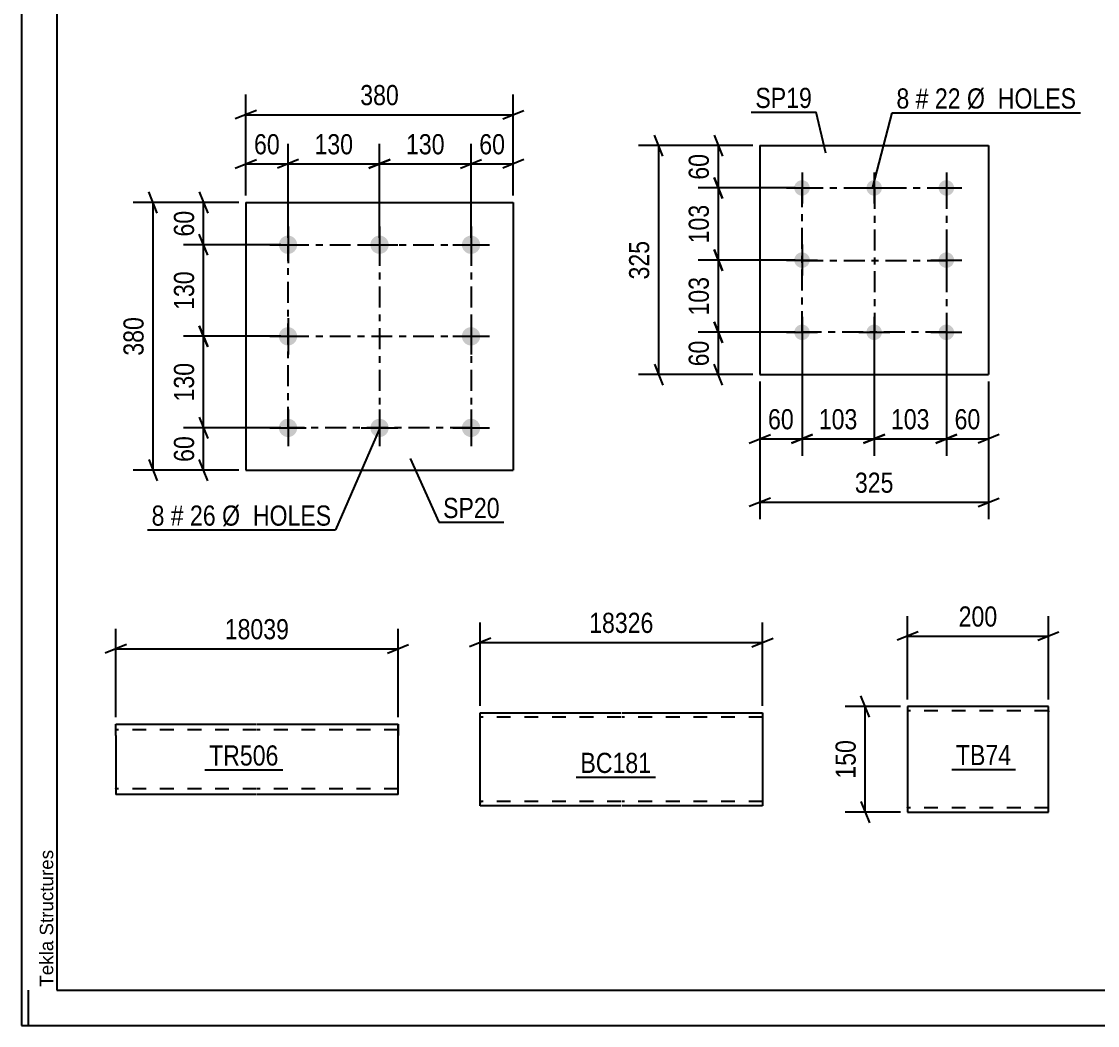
# Model space of a CAD drawing. Header units: millimetres. Extents: x 0 to 841, y 0 to 594.
# Drawn here: x 0 to 152.8, y 0 to 142.5 of the extents above; entities that cross this region are included whole.
import ezdxf

# ---------------------------------------------------------------- set-up
doc = ezdxf.new("R2010")
doc.units = ezdxf.units.MM
doc.linetypes.add('DXK_LINE_DOT2', pattern=[3.9198, 1.9599, -1.9599])
doc.linetypes.add('DXK_LINE_DOT3', pattern=[5.9187, 2.979, -0.9799, 0.9799, -0.9799])
doc.styles.add('Arial', font='ARIAL.TTF', dxfattribs={"height": 0.2})
doc.styles.add('Arial Narrow', font='ARIALN.TTF', dxfattribs={"height": 0.2})

# ---------------------------------------------------------------- blocks, each defined once
blk = doc.blocks.new('Unknown-318885939-1135')
at = {"color": 5, "linetype": 'Continuous'}
for p, q in [((0, 594), (0, 0)), ((5, 589), (5, 5)), ((1, 0), (1, 5)), ((5, 5), (836, 5)), ((0, 0), (841, 0))]:
    blk.add_line(p, q, dxfattribs=at)
at = {"color": 174, "linetype": 'Continuous', "style": 'Arial'}
blk.add_text('Tekla Structures', height=1.9102, rotation=90, dxfattribs=at).set_placement((4.5, 5.5))
blk = doc.blocks.new('Part-318885939-2235 - 2229')
at = {"color": 2, "linetype": 'Continuous'}
for p, q in [((104.88, 124.91), (104.88, 92.41)), ((104.88, 124.91), (137.38, 124.91)), ((137.38, 124.91), (137.38, 92.41)), ((104.88, 92.41), (137.38, 92.41))]:
    blk.add_line(p, q, dxfattribs=at)
blk = doc.blocks.new('Bolt-318885939-2268 - 2229')
at = {"linetype": 'Continuous'}
for points in [[(110.88, 120.01, -1), (110.88, 117.81, -1)], [(121.13, 120.01, -1), (121.13, 117.81, -1)], [(131.38, 120.01, -1), (131.38, 117.81, -1)], [(110.88, 109.76, -1), (110.88, 107.56, -1)], [(131.38, 109.76, -1), (131.38, 107.56, -1)], [(110.88, 99.51, -1), (110.88, 97.31, -1)], [(121.13, 99.51, -1), (121.13, 97.31, -1)], [(131.38, 99.51, -1), (131.38, 97.31, -1)]]:
    blk.add_hatch(color=1, dxfattribs=at).paths.add_polyline_path(points)
at = {"color": 1, "linetype": 'Continuous'}
for p, q in [((110.88, 121.11), (110.88, 116.71)), ((121.13, 121.11), (121.13, 116.71)), ((131.38, 121.11), (131.38, 116.71)), ((108.68, 118.91), (113.08, 118.91)), ((118.93, 118.91), (123.33, 118.91)), ((129.18, 118.91), (133.58, 118.91)), ((110.88, 110.86), (110.88, 106.46)), ((131.38, 110.86), (131.38, 106.46)), ((108.68, 108.66), (113.08, 108.66)), ((129.18, 108.66), (133.58, 108.66)), ((110.88, 100.61), (110.88, 96.21)), ((121.13, 100.61), (121.13, 96.21)), ((131.38, 100.61), (131.38, 96.21)), ((108.68, 98.41), (113.08, 98.41)), ((118.93, 98.41), (123.33, 98.41)), ((129.18, 98.41), (133.58, 98.41))]:
    blk.add_line(p, q, dxfattribs=at)
blk = doc.blocks.new('Part-318885939-2158 - 2144')
at = {"color": 2, "linetype": 'Continuous'}
for p, q in [((125.87, 45.28), (125.87, 30.38)), ((145.87, 45.28), (125.87, 45.28)), ((145.87, 31.48), (145.87, 45.28)), ((145.87, 30.28), (145.87, 31.48)), ((125.87, 30.38), (125.87, 30.28)), ((125.87, 30.28), (145.87, 30.28))]:
    blk.add_line(p, q, dxfattribs=at)
at = {"color": 7, "linetype": 'DXK_LINE_DOT2'}
for p, q in [((145.87, 44.68), (125.87, 44.68)), ((145.87, 44.68), (145.87, 44.64)), ((145.87, 44.64), (145.87, 44.68)), ((145.87, 44.54), (145.87, 44.64)), ((145.87, 44.64), (145.87, 44.54)), ((125.87, 30.88), (125.87, 30.93)), ((145.87, 30.88), (125.87, 30.88)), ((145.87, 30.93), (145.87, 31.25)), ((145.87, 30.88), (145.87, 30.93))]:
    blk.add_line(p, q, dxfattribs=at)
blk = doc.blocks.new('Bolt-318885939-2026 - 1964')
at = {"linetype": 'Continuous'}
for points in [[(37.86, 112.14, -1), (37.86, 109.54, -1)], [(50.86, 112.14, -1), (50.86, 109.54, -1)], [(63.86, 112.14, -1), (63.86, 109.54, -1)], [(37.86, 99.14, -1), (37.86, 96.54, -1)], [(63.86, 99.14, -1), (63.86, 96.54, -1)], [(37.86, 86.14, -1), (37.86, 83.54, -1)], [(50.86, 86.14, -1), (50.86, 83.54, -1)], [(63.86, 86.14, -1), (63.86, 83.54, -1)]]:
    blk.add_hatch(color=1, dxfattribs=at).paths.add_polyline_path(points)
at = {"color": 1, "linetype": 'Continuous'}
for p, q in [((37.86, 113.44), (37.86, 108.24)), ((50.86, 113.44), (50.86, 108.24)), ((63.86, 113.44), (63.86, 108.24)), ((35.26, 110.84), (40.46, 110.84)), ((48.26, 110.84), (53.46, 110.84)), ((61.26, 110.84), (66.46, 110.84)), ((37.86, 100.44), (37.86, 95.24)), ((63.86, 100.44), (63.86, 95.24)), ((35.26, 97.84), (40.46, 97.84)), ((61.26, 97.84), (66.46, 97.84)), ((37.86, 87.44), (37.86, 82.24)), ((50.86, 87.44), (50.86, 82.24)), ((63.86, 87.44), (63.86, 82.24)), ((35.26, 84.84), (40.46, 84.84)), ((48.26, 84.84), (53.46, 84.84)), ((61.26, 84.84), (66.46, 84.84))]:
    blk.add_line(p, q, dxfattribs=at)
blk = doc.blocks.new('Part-318885939-2041 - 1964')
at = {"color": 2, "linetype": 'Continuous'}
for p, q in [((31.86, 116.84), (31.86, 78.84)), ((31.86, 116.84), (69.86, 116.84)), ((69.86, 116.84), (69.86, 78.84)), ((31.86, 78.84), (69.86, 78.84))]:
    blk.add_line(p, q, dxfattribs=at)
blk = doc.blocks.new('Part-318885939-1726 - 1721')
at = {"color": 2, "linetype": 'Continuous'}
for p, q in [((65.16, 43.18), (65.16, 44.38)), ((65.16, 44.38), (85.16, 44.38)), ((85.26, 44.38), (105.26, 44.38)), ((105.26, 44.38), (105.26, 44.29)), ((65.16, 31.92), (65.16, 43.18)), ((105.26, 44.29), (105.26, 43.18)), ((105.26, 43.18), (105.26, 31.18)), ((65.16, 31.28), (65.16, 31.92)), ((65.16, 31.18), (65.16, 31.28)), ((85.16, 31.18), (65.16, 31.18)), ((105.26, 31.18), (85.26, 31.18))]:
    blk.add_line(p, q, dxfattribs=at)
at = {"color": 7, "linetype": 'DXK_LINE_DOT2'}
for p, q in [((85.16, 43.78), (65.16, 43.78)), ((105.26, 43.78), (85.26, 43.78)), ((105.26, 44.03), (105.26, 43.18)), ((65.16, 31.92), (65.16, 31.54)), ((65.16, 31.78), (65.16, 31.83)), ((85.16, 31.78), (65.16, 31.78)), ((65.16, 31.18), (65.16, 31.18)), ((105.26, 31.78), (85.26, 31.78)), ((105.26, 31.83), (105.26, 31.92)), ((105.26, 31.78), (105.26, 31.83)), ((105.26, 31.78), (105.26, 31.83))]:
    blk.add_line(p, q, dxfattribs=at)
blk = doc.blocks.new('Part-318885939-6502 - 6496')
at = {"color": 2, "linetype": 'Continuous'}
for p, q in [((13.39, 41.18), (13.39, 42.78)), ((13.39, 42.78), (33.39, 42.78)), ((33.49, 42.78), (53.49, 42.78)), ((53.49, 42.78), (53.49, 41.18)), ((13.39, 41.18), (13.39, 32.78)), ((53.49, 32.78), (53.49, 41.18)), ((33.39, 32.78), (13.39, 32.78)), ((53.49, 32.78), (33.49, 32.78))]:
    blk.add_line(p, q, dxfattribs=at)
at = {"color": 7, "linetype": 'DXK_LINE_DOT2'}
for p, q in [((33.39, 41.98), (13.39, 41.98)), ((53.49, 41.98), (33.49, 41.98)), ((53.49, 41.18), (53.49, 42.66)), ((13.39, 33.58), (13.39, 33.65)), ((53.49, 33.58), (53.49, 33.65)), ((33.39, 33.58), (13.39, 33.58)), ((53.49, 33.58), (33.49, 33.58))]:
    blk.add_line(p, q, dxfattribs=at)
blk = doc.blocks.new('Rectangle-318885939-2355 - 2229')
at = {"color": 1, "linetype": 'DXK_LINE_DOT3'}
blk.add_lwpolyline([(110.88, 118.91), (131.38, 118.91), (131.38, 98.41), (110.88, 98.41), (110.88, 118.91)], close=True, dxfattribs=at)
blk = doc.blocks.new('Rectangle-318885939-2129 - 1964')
at = {"color": 1, "linetype": 'DXK_LINE_DOT3'}
blk.add_lwpolyline([(37.86, 110.84), (63.86, 110.84), (63.86, 84.84), (37.86, 84.84), (37.86, 110.84)], close=True, dxfattribs=at)
blk = doc.blocks.new('Line-318885939-2348 - 2229')
at = {"color": 1, "linetype": 'DXK_LINE_DOT3'}
blk.add_line((121.18, 118.91), (121.18, 98.41), dxfattribs=at)
blk = doc.blocks.new('Line-318885939-2122 - 1964')
at = {"color": 1, "linetype": 'DXK_LINE_DOT3'}
blk.add_line((50.86, 110.84), (50.86, 84.84), dxfattribs=at)
blk = doc.blocks.new('Line-318885939-2341 - 2229')
at = {"color": 1, "linetype": 'DXK_LINE_DOT3'}
blk.add_line((110.88, 108.61), (131.38, 108.61), dxfattribs=at)
blk = doc.blocks.new('Line-318885939-2114 - 1964')
at = {"color": 1, "linetype": 'DXK_LINE_DOT3'}
blk.add_line((37.86, 97.84), (63.86, 97.84), dxfattribs=at)
blk = doc.blocks.new('StraightDimension-318885939-2295 - 2229')
at = {"color": 7, "linetype": 'Continuous'}
for p, q in [((104.88, 91.41), (104.88, 71.88)), ((137.38, 91.41), (137.38, 71.88)), ((106.38, 74.88), (103.38, 73.68)), ((104.88, 74.28), (137.38, 74.28)), ((135.88, 73.68), (138.88, 74.88))]:
    blk.add_line(p, q, dxfattribs=at)
at = {"color": 0}
blk.add_wipeout([(124.47, 75.03), (124.47, 79.23), (117.79, 79.23), (117.79, 75.03)], dxfattribs=at)
at = {"color": 3, "style": 'Arial Narrow'}
blk.add_text('325', height=2.863, dxfattribs=at).set_placement((118.39, 75.63))
blk = doc.blocks.new('StraightDimension-318885939-2331 - 2229')
at = {"color": 7, "linetype": 'Continuous'}
for p, q in [((91.12, 123.41), (89.92, 126.41)), ((103.88, 124.91), (87.67, 124.91)), ((90.52, 92.41), (90.52, 124.91)), ((89.92, 93.91), (91.12, 90.91)), ((103.88, 92.41), (87.67, 92.41))]:
    blk.add_line(p, q, dxfattribs=at)
at = {"color": 0}
blk.add_wipeout([(89.77, 112), (85.57, 112), (85.57, 105.31), (89.77, 105.31)], dxfattribs=at)
at = {"color": 3, "style": 'Arial Narrow'}
blk.add_text('325', height=2.863, rotation=90.0002, dxfattribs=at).set_placement((89.17, 105.91))
blk = doc.blocks.new('StraightDimension-318885939-2270 - 2229')
at = {"color": 7, "linetype": 'Continuous'}
for p, q in [((98.39, 126.41), (99.59, 123.41)), ((103.88, 124.91), (96.14, 124.91)), ((98.99, 118.91), (98.99, 124.91)), ((99.59, 117.41), (98.39, 120.41)), ((109.88, 118.91), (96.14, 118.91))]:
    blk.add_line(p, q, dxfattribs=at)
at = {"color": 0}
blk.add_wipeout([(98.24, 124.33), (94.04, 124.33), (94.04, 119.48), (98.24, 119.48)], dxfattribs=at)
at = {"color": 3, "style": 'Arial Narrow'}
blk.add_text('60', height=2.863, rotation=90.0002, dxfattribs=at).set_placement((97.64, 120.08))
blk = doc.blocks.new('StraightDimension-318885939-2280 - 2229')
at = {"color": 7, "linetype": 'Continuous'}
for p, q in [((98.39, 99.91), (99.59, 96.91)), ((109.88, 98.41), (96.14, 98.41)), ((98.99, 92.41), (98.99, 98.41)), ((99.59, 90.91), (98.39, 93.91)), ((103.88, 92.41), (96.14, 92.41))]:
    blk.add_line(p, q, dxfattribs=at)
at = {"color": 0}
blk.add_wipeout([(98.24, 97.83), (94.04, 97.83), (94.04, 92.98), (98.24, 92.98)], dxfattribs=at)
at = {"color": 3, "style": 'Arial Narrow'}
blk.add_text('60', height=2.863, rotation=90.0002, dxfattribs=at).set_placement((97.64, 93.58))
blk = doc.blocks.new('StraightDimension-318885939-2310 - 2229')
at = {"color": 7, "linetype": 'Continuous'}
for p, q in [((131.38, 97.41), (131.38, 80.89)), ((137.38, 91.41), (137.38, 80.89)), ((129.88, 82.69), (132.88, 83.89)), ((131.38, 83.29), (137.38, 83.29)), ((138.88, 83.89), (135.88, 82.69))]:
    blk.add_line(p, q, dxfattribs=at)
at = {"color": 0}
blk.add_wipeout([(136.81, 84.04), (136.81, 88.24), (131.95, 88.24), (131.95, 84.04)], dxfattribs=at)
at = {"color": 3, "style": 'Arial Narrow'}
blk.add_text('60', height=2.863, dxfattribs=at).set_placement((132.55, 84.64))
blk = doc.blocks.new('StraightDimension-318885939-2320 - 2229')
at = {"color": 7, "linetype": 'Continuous'}
for p, q in [((110.88, 97.41), (110.88, 80.89)), ((104.88, 91.41), (104.88, 80.89)), ((103.38, 82.69), (106.38, 83.89)), ((104.88, 83.29), (110.88, 83.29)), ((112.38, 83.89), (109.38, 82.69))]:
    blk.add_line(p, q, dxfattribs=at)
at = {"color": 0}
blk.add_wipeout([(110.31, 84.04), (110.31, 88.24), (105.45, 88.24), (105.45, 84.04)], dxfattribs=at)
at = {"color": 3, "style": 'Arial Narrow'}
blk.add_text('60', height=2.863, dxfattribs=at).set_placement((106.05, 84.64))
blk = doc.blocks.new('StraightDimension-318885939-11330 - 2229')
at = {"color": 7, "linetype": 'Continuous'}
for p, q in [((98.39, 110.16), (99.59, 107.16)), ((109.88, 108.66), (96.14, 108.66)), ((98.99, 98.41), (98.99, 108.66)), ((99.59, 96.91), (98.39, 99.91)), ((109.88, 98.41), (96.14, 98.41))]:
    blk.add_line(p, q, dxfattribs=at)
at = {"color": 0}
blk.add_wipeout([(98.24, 106.87), (94.04, 106.87), (94.04, 100.19), (98.24, 100.19)], dxfattribs=at)
at = {"color": 3, "style": 'Arial Narrow'}
blk.add_text('103', height=2.863, rotation=90.0002, dxfattribs=at).set_placement((97.64, 100.79))
blk = doc.blocks.new('StraightDimension-318885939-11332 - 2229')
at = {"color": 7, "linetype": 'Continuous'}
for p, q in [((98.39, 120.41), (99.59, 117.41)), ((109.88, 118.91), (96.14, 118.91)), ((98.99, 108.66), (98.99, 118.91)), ((99.59, 107.16), (98.39, 110.16)), ((109.88, 108.66), (96.14, 108.66))]:
    blk.add_line(p, q, dxfattribs=at)
at = {"color": 0}
blk.add_wipeout([(98.24, 117.12), (94.04, 117.12), (94.04, 110.44), (98.24, 110.44)], dxfattribs=at)
at = {"color": 3, "style": 'Arial Narrow'}
blk.add_text('103', height=2.863, rotation=90.0002, dxfattribs=at).set_placement((97.64, 111.04))
blk = doc.blocks.new('StraightDimension-318885939-11352 - 2229')
at = {"color": 7, "linetype": 'Continuous'}
for p, q in [((110.88, 97.41), (110.88, 80.89)), ((121.13, 97.41), (121.13, 80.89)), ((109.38, 82.69), (112.38, 83.89)), ((110.88, 83.29), (121.13, 83.29)), ((122.63, 83.89), (119.63, 82.69))]:
    blk.add_line(p, q, dxfattribs=at)
at = {"color": 0}
blk.add_wipeout([(119.35, 84.04), (119.35, 88.24), (112.66, 88.24), (112.66, 84.04)], dxfattribs=at)
at = {"color": 3, "style": 'Arial Narrow'}
blk.add_text('103', height=2.863, dxfattribs=at).set_placement((113.26, 84.64))
blk = doc.blocks.new('StraightDimension-318885939-11354 - 2229')
at = {"color": 7, "linetype": 'Continuous'}
for p, q in [((121.13, 97.41), (121.13, 80.89)), ((131.38, 97.41), (131.38, 80.89)), ((119.63, 82.69), (122.63, 83.89)), ((121.13, 83.29), (131.38, 83.29)), ((132.88, 83.89), (129.88, 82.69))]:
    blk.add_line(p, q, dxfattribs=at)
at = {"color": 0}
blk.add_wipeout([(129.6, 84.04), (129.6, 88.24), (122.91, 88.24), (122.91, 84.04)], dxfattribs=at)
at = {"color": 3, "style": 'Arial Narrow'}
blk.add_text('103', height=2.863, dxfattribs=at).set_placement((123.51, 84.64))
blk = doc.blocks.new('StraightDimension-318885939-2172 - 2144')
at = {"color": 7, "linetype": 'Continuous'}
for p, q in [((125.87, 46.28), (125.87, 58.13)), ((145.87, 46.28), (145.87, 58.13)), ((127.37, 55.88), (124.37, 54.68)), ((125.87, 55.28), (145.87, 55.28)), ((144.37, 54.68), (147.37, 55.88))]:
    blk.add_line(p, q, dxfattribs=at)
at = {"color": 0}
blk.add_wipeout([(139.21, 56.03), (139.21, 60.23), (132.53, 60.23), (132.53, 56.03)], dxfattribs=at)
at = {"color": 3, "style": 'Arial Narrow'}
blk.add_text('200', height=2.863, dxfattribs=at).set_placement((133.13, 56.63))
blk = doc.blocks.new('StraightDimension-318885939-2161 - 2144')
at = {"color": 7, "linetype": 'Continuous'}
for p, q in [((120.45, 43.78), (119.25, 46.78)), ((124.87, 45.28), (117, 45.28)), ((119.85, 30.28), (119.85, 45.28)), ((119.25, 31.78), (120.45, 28.78)), ((124.87, 30.28), (117, 30.28))]:
    blk.add_line(p, q, dxfattribs=at)
at = {"color": 0}
blk.add_wipeout([(119.1, 41.13), (114.9, 41.13), (114.9, 34.44), (119.1, 34.44)], dxfattribs=at)
at = {"color": 3, "style": 'Arial Narrow'}
blk.add_text('150', height=2.863, rotation=90.0002, dxfattribs=at).set_placement((118.5, 35.04))
blk = doc.blocks.new('StraightDimension-318885939-2043 - 1964')
at = {"color": 7, "linetype": 'Continuous'}
for p, q in [((31.86, 117.84), (31.86, 132.16)), ((69.86, 117.84), (69.86, 132.16)), ((33.36, 129.91), (30.36, 128.71)), ((31.86, 129.31), (69.86, 129.31)), ((68.36, 128.71), (71.36, 129.91))]:
    blk.add_line(p, q, dxfattribs=at)
at = {"color": 0}
blk.add_wipeout([(54.2, 130.06), (54.2, 134.26), (47.52, 134.26), (47.52, 130.06)], dxfattribs=at)
at = {"color": 3, "style": 'Arial Narrow'}
blk.add_text('380', height=2.863, dxfattribs=at).set_placement((48.12, 130.66))
blk = doc.blocks.new('StraightDimension-318885939-2058 - 1964')
at = {"color": 7, "linetype": 'Continuous'}
for p, q in [((31.86, 117.84), (31.86, 125.18)), ((37.86, 111.84), (37.86, 125.18)), ((30.36, 121.73), (33.36, 122.93)), ((31.86, 122.33), (37.86, 122.33)), ((39.36, 122.93), (36.36, 121.73))]:
    blk.add_line(p, q, dxfattribs=at)
at = {"color": 0}
blk.add_wipeout([(37.29, 123.08), (37.29, 127.28), (32.43, 127.28), (32.43, 123.08)], dxfattribs=at)
at = {"color": 3, "style": 'Arial Narrow'}
blk.add_text('60', height=2.863, dxfattribs=at).set_placement((33.03, 123.68))
blk = doc.blocks.new('StraightDimension-318885939-2068 - 1964')
at = {"color": 7, "linetype": 'Continuous'}
for p, q in [((63.86, 111.84), (63.86, 125.18)), ((69.86, 117.84), (69.86, 125.18)), ((62.36, 121.73), (65.36, 122.93)), ((63.86, 122.33), (69.86, 122.33)), ((71.36, 122.93), (68.36, 121.73))]:
    blk.add_line(p, q, dxfattribs=at)
at = {"color": 0}
blk.add_wipeout([(69.29, 123.08), (69.29, 127.28), (64.43, 127.28), (64.43, 123.08)], dxfattribs=at)
at = {"color": 3, "style": 'Arial Narrow'}
blk.add_text('60', height=2.863, dxfattribs=at).set_placement((65.03, 123.68))
blk = doc.blocks.new('StraightDimension-318885939-2079 - 1964')
at = {"color": 7, "linetype": 'Continuous'}
for p, q in [((19.29, 115.34), (18.09, 118.34)), ((30.86, 116.84), (15.84, 116.84)), ((18.69, 78.84), (18.69, 116.84)), ((18.09, 80.34), (19.29, 77.34)), ((30.86, 78.84), (15.84, 78.84))]:
    blk.add_line(p, q, dxfattribs=at)
at = {"color": 0}
blk.add_wipeout([(17.94, 101.18), (13.74, 101.18), (13.74, 94.49), (17.94, 94.49)], dxfattribs=at)
at = {"color": 3, "style": 'Arial Narrow'}
blk.add_text('380', height=2.863, rotation=90.0002, dxfattribs=at).set_placement((17.34, 95.09))
blk = doc.blocks.new('StraightDimension-318885939-2094 - 1964')
at = {"color": 7, "linetype": 'Continuous'}
for p, q in [((25.26, 86.34), (26.46, 83.34)), ((36.86, 84.84), (23.01, 84.84)), ((25.86, 78.84), (25.86, 84.84)), ((26.46, 77.34), (25.26, 80.34)), ((30.86, 78.84), (23.01, 78.84))]:
    blk.add_line(p, q, dxfattribs=at)
at = {"color": 0}
blk.add_wipeout([(25.11, 84.26), (20.91, 84.26), (20.91, 79.41), (25.11, 79.41)], dxfattribs=at)
at = {"color": 3, "style": 'Arial Narrow'}
blk.add_text('60', height=2.863, rotation=90.0002, dxfattribs=at).set_placement((24.51, 80.01))
blk = doc.blocks.new('StraightDimension-318885939-2104 - 1964')
at = {"color": 7, "linetype": 'Continuous'}
for p, q in [((25.26, 118.34), (26.46, 115.34)), ((30.86, 116.84), (23.01, 116.84)), ((25.86, 110.84), (25.86, 116.84)), ((26.46, 109.34), (25.26, 112.34)), ((36.86, 110.84), (23.01, 110.84))]:
    blk.add_line(p, q, dxfattribs=at)
at = {"color": 0}
blk.add_wipeout([(25.11, 116.26), (20.91, 116.26), (20.91, 111.41), (25.11, 111.41)], dxfattribs=at)
at = {"color": 3, "style": 'Arial Narrow'}
blk.add_text('60', height=2.863, rotation=90.0002, dxfattribs=at).set_placement((24.51, 112.01))
blk = doc.blocks.new('StraightDimension-318885939-11260 - 1964')
at = {"color": 7, "linetype": 'Continuous'}
for p, q in [((37.86, 111.84), (37.86, 125.18)), ((50.86, 111.84), (50.86, 125.18)), ((39.36, 122.93), (36.36, 121.73)), ((37.86, 122.33), (50.86, 122.33)), ((49.36, 121.73), (52.36, 122.93))]:
    blk.add_line(p, q, dxfattribs=at)
at = {"color": 0}
blk.add_wipeout([(47.7, 123.08), (47.7, 127.28), (41.02, 127.28), (41.02, 123.08)], dxfattribs=at)
at = {"color": 3, "style": 'Arial Narrow'}
blk.add_text('130', height=2.863, dxfattribs=at).set_placement((41.62, 123.68))
blk = doc.blocks.new('StraightDimension-318885939-11262 - 1964')
at = {"color": 7, "linetype": 'Continuous'}
for p, q in [((50.86, 111.84), (50.86, 125.18)), ((63.86, 111.84), (63.86, 125.18)), ((52.36, 122.93), (49.36, 121.73)), ((50.86, 122.33), (63.86, 122.33)), ((62.36, 121.73), (65.36, 122.93))]:
    blk.add_line(p, q, dxfattribs=at)
at = {"color": 0}
blk.add_wipeout([(60.7, 123.08), (60.7, 127.28), (54.02, 127.28), (54.02, 123.08)], dxfattribs=at)
at = {"color": 3, "style": 'Arial Narrow'}
blk.add_text('130', height=2.863, dxfattribs=at).set_placement((54.62, 123.68))
blk = doc.blocks.new('StraightDimension-318885939-11282 - 1964')
at = {"color": 7, "linetype": 'Continuous'}
for p, q in [((36.86, 97.84), (23.01, 97.84)), ((26.46, 96.34), (25.26, 99.34)), ((25.86, 84.84), (25.86, 97.84)), ((25.26, 86.34), (26.46, 83.34)), ((36.86, 84.84), (23.01, 84.84))]:
    blk.add_line(p, q, dxfattribs=at)
at = {"color": 0}
blk.add_wipeout([(25.11, 94.68), (20.91, 94.68), (20.91, 87.99), (25.11, 87.99)], dxfattribs=at)
at = {"color": 3, "style": 'Arial Narrow'}
blk.add_text('130', height=2.863, rotation=90.0002, dxfattribs=at).set_placement((24.51, 88.59))
blk = doc.blocks.new('StraightDimension-318885939-11284 - 1964')
at = {"color": 7, "linetype": 'Continuous'}
for p, q in [((26.46, 109.34), (25.26, 112.34)), ((36.86, 110.84), (23.01, 110.84)), ((25.86, 97.84), (25.86, 110.84)), ((36.86, 97.84), (23.01, 97.84)), ((25.26, 99.34), (26.46, 96.34))]:
    blk.add_line(p, q, dxfattribs=at)
at = {"color": 0}
blk.add_wipeout([(25.11, 107.68), (20.91, 107.68), (20.91, 100.99), (25.11, 100.99)], dxfattribs=at)
at = {"color": 3, "style": 'Arial Narrow'}
blk.add_text('130', height=2.863, rotation=90.0002, dxfattribs=at).set_placement((24.51, 101.59))
blk = doc.blocks.new('StraightDimension-318885939-1805 - 1721')
at = {"color": 7, "linetype": 'Continuous'}
for p, q in [((65.16, 45.38), (65.16, 57.23)), ((105.26, 45.38), (105.26, 57.23)), ((66.66, 54.98), (63.66, 53.78)), ((65.16, 54.38), (105.26, 54.38)), ((103.76, 53.78), (106.76, 54.98))]:
    blk.add_line(p, q, dxfattribs=at)
at = {"color": 0}
blk.add_wipeout([(90.38, 55.13), (90.38, 59.33), (80.04, 59.33), (80.04, 55.13)], dxfattribs=at)
at = {"color": 3, "style": 'Arial Narrow'}
blk.add_text('18326', height=2.863, dxfattribs=at).set_placement((80.64, 55.73))
blk = doc.blocks.new('StraightDimension-318885939-6505 - 6496')
at = {"color": 7, "linetype": 'Continuous'}
for p, q in [((13.39, 43.78), (13.39, 56.33)), ((53.49, 43.78), (53.49, 56.33)), ((14.89, 54.08), (11.89, 52.88)), ((51.99, 52.88), (54.99, 54.08)), ((13.39, 53.48), (53.49, 53.48))]:
    blk.add_line(p, q, dxfattribs=at)
at = {"color": 0}
blk.add_wipeout([(38.61, 54.23), (38.61, 58.43), (28.27, 58.43), (28.27, 54.23)], dxfattribs=at)
at = {"color": 3, "style": 'Arial Narrow'}
blk.add_text('18039', height=2.863, dxfattribs=at).set_placement((28.87, 54.83))
blk = doc.blocks.new('Mark-318885939-2264 - 2229')
at = {"color": 0}
for points in [[(126.12, 130.18), (126.12, 133.18), (124.29, 133.18), (124.29, 130.18)], [(128.85, 130.18), (128.85, 133.18), (127.02, 133.18), (127.02, 130.18)], [(133.41, 130.18), (133.41, 133.18), (129.75, 133.18), (129.75, 130.18)], [(149.83, 130.18), (149.83, 133.18), (134.31, 133.18), (134.31, 130.18)]]:
    blk.add_wipeout(points, dxfattribs=at)
for points in [[(126.12, 130.18), (126.12, 133.18), (124.29, 133.18), (124.29, 130.18)], [(128.85, 130.18), (128.85, 133.18), (127.02, 133.18), (127.02, 130.18)], [(133.41, 130.18), (133.41, 133.18), (129.75, 133.18), (129.75, 130.18)], [(149.83, 130.18), (149.83, 133.18), (134.31, 133.18), (134.31, 130.18)]]:
    blk.add_wipeout(points, dxfattribs=at)
at = {"color": 7, "linetype": 'Continuous'}
for p, q in [((120.95, 119.03), (123.69, 129.58)), ((123.69, 129.58), (150.43, 129.58))]:
    blk.add_line(p, q, dxfattribs=at)
at = {"color": 3, "style": 'Arial Narrow'}
for s, height, p in [('8', 2.86, (124.29, 130.18)), ('#', 2.86, (127.02, 130.18)), ('22', 2.863, (129.75, 130.18)), ('Ø  HOLES', 2.863, (134.31, 130.18))]:
    blk.add_text(s, height=height, dxfattribs=at).set_placement(p)
blk = doc.blocks.new('Mark-318885939-2231 - 2229')
at = {"color": 0}
blk.add_wipeout([(112.29, 130.26), (112.29, 133.26), (104.25, 133.26), (104.25, 130.26)], dxfattribs=at)
blk.add_wipeout([(112.29, 130.26), (112.29, 133.26), (104.25, 133.26), (104.25, 130.26)], dxfattribs=at)
at = {"color": 30, "linetype": 'Continuous'}
for p in [(103.65, 129.66), (114.28, 123.86)]:
    blk.add_line(p, (112.89, 129.66), dxfattribs=at)
at = {"color": 3, "style": 'Arial Narrow'}
blk.add_text('SP19', height=2.863, dxfattribs=at).set_placement((104.25, 130.26))
blk = doc.blocks.new('Mark-318885939-2156 - 2144')
at = {"color": 0}
blk.add_wipeout([(140.59, 36.96), (140.59, 39.96), (132.74, 39.96), (132.74, 36.96)], dxfattribs=at)
blk.add_wipeout([(140.59, 36.96), (140.59, 39.96), (132.74, 39.96), (132.74, 36.96)], dxfattribs=at)
at = {"color": 30, "linetype": 'Continuous'}
blk.add_line((132.14, 36.36), (141.19, 36.36), dxfattribs=at)
at = {"color": 3, "style": 'Arial Narrow'}
blk.add_text('TB74', height=2.863, dxfattribs=at).set_placement((132.74, 36.96))
blk = doc.blocks.new('Mark-318885939-2022 - 1964')
at = {"color": 0}
for points in [[(20.3, 70.96), (20.3, 73.96), (18.48, 73.96), (18.48, 70.96)], [(23.03, 70.96), (23.03, 73.96), (21.2, 73.96), (21.2, 70.96)], [(27.59, 70.96), (27.59, 73.96), (23.93, 73.96), (23.93, 70.96)], [(44.02, 70.96), (44.02, 73.96), (28.49, 73.96), (28.49, 70.96)]]:
    blk.add_wipeout(points, dxfattribs=at)
for points in [[(20.3, 70.96), (20.3, 73.96), (18.48, 73.96), (18.48, 70.96)], [(23.03, 70.96), (23.03, 73.96), (21.2, 73.96), (21.2, 70.96)], [(27.59, 70.96), (27.59, 73.96), (23.93, 73.96), (23.93, 70.96)], [(44.02, 70.96), (44.02, 73.96), (28.49, 73.96), (28.49, 70.96)]]:
    blk.add_wipeout(points, dxfattribs=at)
at = {"color": 7, "linetype": 'Continuous'}
for p in [(50.81, 84.61), (17.88, 70.36)]:
    blk.add_line(p, (44.62, 70.36), dxfattribs=at)
at = {"color": 3, "style": 'Arial Narrow'}
for s, height, p in [('8', 2.86, (18.48, 70.96)), ('#', 2.86, (21.2, 70.96)), ('26', 2.863, (23.93, 70.96)), ('Ø  HOLES', 2.863, (28.49, 70.96))]:
    blk.add_text(s, height=height, dxfattribs=at).set_placement(p)
blk = doc.blocks.new('Mark-318885939-2037 - 1964')
at = {"color": 0}
blk.add_wipeout([(67.92, 72.04), (67.92, 75.04), (59.89, 75.04), (59.89, 72.04)], dxfattribs=at)
blk.add_wipeout([(67.92, 72.04), (67.92, 75.04), (59.89, 75.04), (59.89, 72.04)], dxfattribs=at)
at = {"color": 30, "linetype": 'Continuous'}
for p, q in [((55.22, 80.5), (59.29, 71.44)), ((59.29, 71.44), (68.52, 71.44))]:
    blk.add_line(p, q, dxfattribs=at)
at = {"color": 3, "style": 'Arial Narrow'}
blk.add_text('SP20', height=2.863, dxfattribs=at).set_placement((59.89, 72.04))
blk = doc.blocks.new('Mark-318885939-1724 - 1721')
at = {"color": 0}
blk.add_wipeout([(89.45, 35.85), (89.45, 38.85), (79.4, 38.85), (79.4, 35.85)], dxfattribs=at)
blk.add_wipeout([(89.45, 35.85), (89.45, 38.85), (79.4, 38.85), (79.4, 35.85)], dxfattribs=at)
at = {"color": 30, "linetype": 'Continuous'}
blk.add_line((78.8, 35.25), (90.05, 35.25), dxfattribs=at)
at = {"color": 3, "style": 'Arial Narrow'}
blk.add_text('BC181', height=2.863, dxfattribs=at).set_placement((79.4, 35.85))
blk = doc.blocks.new('Mark-318885939-6500 - 6496')
at = {"color": 0}
blk.add_wipeout([(36.51, 36.9), (36.51, 39.9), (26.65, 39.9), (26.65, 36.9)], dxfattribs=at)
blk.add_wipeout([(36.51, 36.9), (36.51, 39.9), (26.65, 39.9), (26.65, 36.9)], dxfattribs=at)
at = {"color": 30, "linetype": 'Continuous'}
blk.add_line((26.05, 36.3), (37.11, 36.3), dxfattribs=at)
at = {"color": 3, "style": 'Arial Narrow'}
blk.add_text('TR506', height=2.863, dxfattribs=at).set_placement((26.65, 36.9))

msp = doc.modelspace()

# ---------------------------------------------------------------- block references
for name in ['Unknown-318885939-1135', 'Part-318885939-2235 - 2229', 'Bolt-318885939-2268 - 2229', 'Rectangle-318885939-2355 - 2229', 'Line-318885939-2348 - 2229', 'Part-318885939-2041 - 1964', 'Bolt-318885939-2026 - 1964', 'Rectangle-318885939-2129 - 1964', 'Line-318885939-2122 - 1964', 'Line-318885939-2341 - 2229', 'Line-318885939-2114 - 1964', 'Part-318885939-1726 - 1721', 'Part-318885939-2158 - 2144', 'Part-318885939-6502 - 6496']:
    msp.add_blockref(name, (0, 0))

# ---------------------------------------------------------------- next in the draw order: block references
for name in ['StraightDimension-318885939-2043 - 1964', 'Mark-318885939-2264 - 2229', 'StraightDimension-318885939-2295 - 2229', 'Mark-318885939-2037 - 1964', 'StraightDimension-318885939-2172 - 2144', 'StraightDimension-318885939-6505 - 6496', 'StraightDimension-318885939-1805 - 1721', 'Mark-318885939-6500 - 6496', 'Mark-318885939-2156 - 2144', 'Mark-318885939-1724 - 1721']:
    msp.add_blockref(name, (0, 0))

# ---------------------------------------------------------------- next in the draw order: block references
for name in ['StraightDimension-318885939-2058 - 1964', 'StraightDimension-318885939-2068 - 1964', 'StraightDimension-318885939-2331 - 2229', 'StraightDimension-318885939-2310 - 2229', 'StraightDimension-318885939-2161 - 2144']:
    msp.add_blockref(name, (0, 0))

# ---------------------------------------------------------------- next in the draw order: block references
for name in ['StraightDimension-318885939-2270 - 2229', 'StraightDimension-318885939-2079 - 1964', 'StraightDimension-318885939-2280 - 2229']:
    msp.add_blockref(name, (0, 0))

# ---------------------------------------------------------------- next in the draw order: block references
for name in ['Mark-318885939-2231 - 2229', 'StraightDimension-318885939-2104 - 1964', 'StraightDimension-318885939-2320 - 2229', 'StraightDimension-318885939-2094 - 1964']:
    msp.add_blockref(name, (0, 0))

# ---------------------------------------------------------------- next in the draw order: block references
for name in ['StraightDimension-318885939-11260 - 1964', 'StraightDimension-318885939-11330 - 2229', 'StraightDimension-318885939-11282 - 1964']:
    msp.add_blockref(name, (0, 0))

# ---------------------------------------------------------------- next in the draw order: block references
for name in ['StraightDimension-318885939-11262 - 1964', 'StraightDimension-318885939-11332 - 2229', 'StraightDimension-318885939-11284 - 1964', 'StraightDimension-318885939-11352 - 2229', 'Mark-318885939-2022 - 1964']:
    msp.add_blockref(name, (0, 0))

# ---------------------------------------------------------------- next in the draw order: block references
msp.add_blockref('StraightDimension-318885939-11354 - 2229', (0, 0))

doc.saveas('drawing.dxf')
